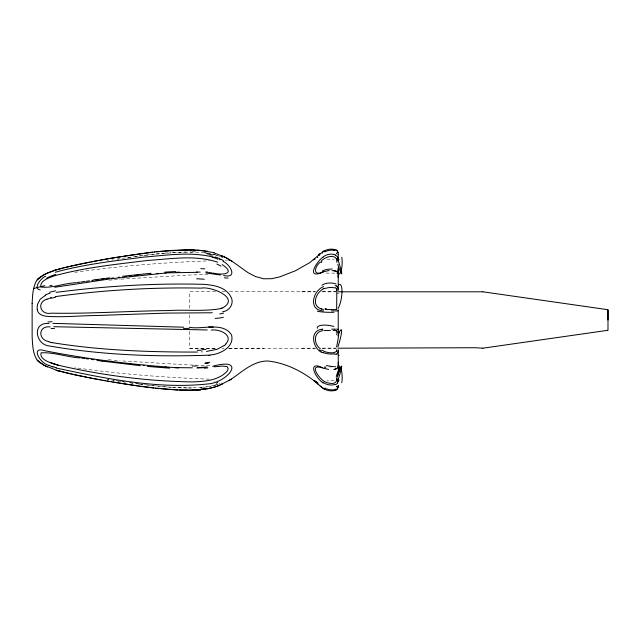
<?xml version="1.0" encoding="UTF-8"?>
<svg xmlns="http://www.w3.org/2000/svg" width="640" height="640" viewBox="0 0 640 640"><rect width="100%" height="100%" fill="white"/><g stroke="black" fill="none" stroke-linecap="round" stroke-linejoin="round"><path stroke-width="0.48" stroke-dasharray="3.2 2.4" d="M336.76 386.152L336.608 387.248M221.688 382.928L221.08 383.176M220.136 383.544L218.688 384.072M216.536 384.776L217.704 384.4M217.448 384.488L216.6 384.752M216.176 384.88L210.576 386.256M215.936 384.952L214.096 385.456M212.872 385.76L207.6 386.784M209.584 386.448L203.832 387.272M107.16 260.776L108.528 260.544M111.944 259.992L113.304 259.768M117.088 259.176L118.904 258.896M117.768 259.072L120 258.728M122.24 258.384L126.704 257.72M207.256 386.832L200.288 387.6M127.448 257.616L132.424 256.912M128 257.536L131.64 257.016M133.496 256.76L137.216 256.256M134.904 256.568L138.632 256.064M74.784 272.344C119.36 265.888 164.336 262.536 209.328 260.832M139.08 256.008L163.84 253.232M139.872 255.904L141.12 255.744M142.168 255.608L143.216 255.472M144.272 255.344L145.32 255.208M146.376 255.08L154.752 254.12M156.496 253.944L183.888 252.056L204.288 252.776M109.264 280.184L113.2 279.832M114.184 279.744L120.08 279.216M201.848 387.472L188.32 388M164.872 253.144L171.032 252.672M121.064 279.144L188.24 275.088L209.872 274.392M172.04 252.6L188.728 252M225.296 260.2L227.288 260.12M191.992 387.976L173.272 387.48M334.168 366.864L335.968 366.856L324.2 366.92M334.152 380.784L326.904 380.832M189.696 331.28L189.696 348.312L215.168 348.28M222.024 348.272L223.984 348.272M301.792 348.208L315.576 348.168M322.472 348.152L336.256 348.12M301.792 291.8L315.576 291.8M322.472 291.8L336.256 291.808M228.872 348.264L264.008 348.232M189.696 348.312L215.584 348.288M228.52 348.28L315.136 348.216M322.104 348.216L336.04 348.2M215.584 291.712L189.696 291.696L189.696 308.72M222.024 291.728L225.936 291.736M229.52 291.72L315.136 291.784M322.104 291.792L336.04 291.8M326.008 273.096L335.968 273.144M326.904 259.176L334.152 259.216M189.912 252L192.144 252.032M187.312 388L165.152 386.88L139.504 384.048M209.872 365.616L188.24 364.912L121.064 360.856M209.328 379.176C164.336 377.472 119.36 374.112 74.784 367.656M172.456 387.424L151.552 385.528M108.288 359.728L113.2 360.168M114.184 360.256L120.08 360.784M150.352 385.392L144.376 384.672M204.24 252.776L207.536 253.208M204.656 252.824L208.328 253.336M143.208 384.528L140.872 384.232M139.704 384.08L134.16 383.336M138.536 383.928L127.728 382.424M132.824 383.152L128.616 382.552M125.536 382.104L122.456 381.648M124.808 382L121.896 381.56M120.92 381.416L117.848 380.944M118.984 381.12L116.072 380.672M207.808 253.256L214.816 254.736M113.168 380.208L114.624 380.44M111.592 379.952L113.68 380.288M107.632 379.304L108.992 379.528M107.432 379.272L108.816 379.504M208.648 253.392L209.432 253.528M212.552 254.168L215.936 255.048M215.24 254.848L215.768 255M218.304 255.8L216.344 255.168L218.408 255.84M218.752 255.952L219.888 256.368M221.032 256.808L221.776 257.104M336.624 252.8L336.712 253.408M336.64 252.928L336.776 254M189.696 314.848L189.696 325.152M338.184 258.432A11.696 5.392 64.9 0 1 337.984 258.384M336.592 253.752A11.176 2.992 74.5 0 1 336.616 254.064M336.248 386.44A11.16 2.76 -75.5 0 1 336.216 386.776M336.6 386.496A9.52 4.576 -63.8 0 1 336.568 386.768M200.464 389.648A133.832 128.576 1.9 0 1 192.032 390.024M214.64 381.84A19.224 0.736 -23.2 0 1 214.256 382M203.8 387.016A92.176 82.16 -0.5 0 1 201.816 387.216M209.296 255.432A49.336 34.864 5.1 0 1 211.912 255.952M192.16 251.288A144.616 138.808 -1.9 0 1 197.504 251.48M197.584 250.168A104.464 97.496 -0.8 0 1 204.08 250.696M223.896 255.896A22.352 8.048 12.8 0 1 224.344 256.112"/><path stroke-width="0.96" d="M338.288 277.544L338.288 274.576L338.232 290.248M607.992 330.288L607.992 309.712L608 320M338.288 260.56L338.288 258.32M338.232 277.248L338.272 269.448M32.136 303.472L32.136 336.6C32.536 344.456 32.768 353.592 37.152 360.112M336.808 378.616L336.688 380.192M338.144 380.328L338.208 379.352M338.2 379.528L337.496 383A3.224 3.096 24.6 0 1 336.432 384.2L335.232 384.688M338.208 350.824L337.384 353.464M336.792 349.656L336.64 350.84A6.888 4.488 48.8 0 1 336.512 351.016M338.136 386.12L338.184 385.648L337.968 387.224M338.096 380.76L337.576 382.848M338.064 386.72L337.84 387.728A5.16 4.288 -38.7 0 1 337.584 388.176M336.632 380.592C335.544 385.304 327.008 383.336 323.56 380.984C319.64 378.48 308.624 364.472 321.048 367.424M338.176 366.416L337.224 368.248A3.144 1.84 -2.4 0 1 336.496 368.704L333.712 369.472M338.208 310.44L337.616 310.952L331.44 310.832M37.448 304.448L40.216 299.168L45.296 295.52M337.896 387.552L337.392 388.776A3.184 3.024 -5.9 0 1 336.44 389.784L334.944 390.408M336.576 351.104C334.496 354.056 325.752 352.936 321.968 350.136M337.68 388.2L337.464 388.656M320.336 262.104C313.992 267 312.848 276.96 323.48 271.752M37.08 279.968C42.872 273.656 51.984 271.2 60.04 268.808M225.808 343.984C234.144 335 218.824 328.632 211.296 330.12M321.232 261.12C324.28 257.32 333.776 253.824 336.576 259.096M37.584 279.416L38.512 278.512M320.28 253.848L309.672 262.656L295.632 270.672L279.728 276.88L271.768 278.68L263.584 278.784L255.36 276.48L248.024 272.664L232.096 261.312A6 6 0 0 0 228.792 260.088M38.6 278.432L45.664 273.864M320.272 253.856L324.104 250.96L323.536 251.296M336.16 368.784L335.52 369.12M224.16 345.536L217.112 349.288L206.464 351.424M317.792 257.168L317.232 257.608M322.44 252.04L322.984 251.656M323.304 257.072C317.944 259.76 305.4 278.728 321.176 272.856M336.544 389.68L335.16 390.344M230.12 379.864L230.824 379.44M229.44 380.264L231.4 379.104M231.024 379.32C242.248 371.744 253.168 361.008 267.56 360.992C284.264 362.664 300.24 370.24 313.488 380.352C315.096 381.48 316.592 382.752 318.032 384.08M229.152 380.432L229.592 380.176M229.312 380.344L218.016 385.952M45.68 276.248C41.424 277.528 32.296 288.736 40.264 289.968M323.232 289.032C315.952 292.648 311.032 305.432 321.064 308.856M222.552 384.024L215.584 386.784L208.24 388.608M46.048 273.688L54.656 270.4M46.92 299.096C36.208 302.648 40.512 315.368 51.304 313.176C90.528 313.864 129.752 310.96 168.976 310.552C186.288 309.44 203.936 311.752 221.056 308.544M324.152 288.568L330.024 287.368L335.808 287.872M323.608 286.616C312.816 290.56 307.752 310.504 323.56 310.888M321.712 272.632L323.344 271.976M222.256 308.152C241.376 297.824 210.408 286.056 201.216 288.136C152.48 287.152 103.496 290.024 55.216 296.648M336.456 354.024L335.04 354.376M217.608 386.104L215.232 386.896M323.648 271.696L329.192 270.512M55.192 272.272C83.944 264.296 113.792 260.992 143.312 257.152C167.016 255.288 191.688 251.224 215.048 257.576M56.56 269.808L63.136 267.984M50.664 297.76L51.232 297.592M214.4 387.152L210.864 388.064M335.84 368.936L335.056 369.128M60.424 268.704L68.6 266.64M64.12 267.736L80.424 264.032M222.608 311.744C229.576 311.104 234.536 303.232 230.952 296.976C225.88 286.952 213.416 284.96 203.304 284.328C154.192 283.064 104.856 286.064 56.152 292.36M69.864 266.344L71.136 266.056M71.768 265.912L89.84 262.128M210.352 388.184L204.288 389.232M81.392 263.824L103.12 259.648M322.568 330.736C313.232 332.088 313.584 344.096 320.304 348.68M91.072 261.888L96.816 260.8M54.776 287.272L111.376 278.696L166.176 272.976M98.072 260.568L99.336 260.336M100.608 260.104L109 258.608M104.376 259.424L107.456 258.88M207.88 388.672L200.616 389.648M108.808 258.64L122.168 256.424M110.536 258.344L142.904 253.384M123.992 256.136L154.48 251.96M212.696 366.264C245.328 357.216 230.544 379.568 210.944 383.592C159.4 389.8 106.536 378.824 56.184 368.032M75.824 282.72C64.216 283.152 52.32 288.448 40.864 287.008C39.696 280.504 49.256 277.824 53.976 275.952C84.536 267.456 116.336 264.336 147.72 260.432C170.816 259.024 195.208 254.6 217.672 262.216M482.864 348.192L607.624 330.336M76.824 282.576L79.832 282.152M209.864 355.008C219.984 354.432 234.688 346.984 231.56 334.976C223.168 321.32 201.824 329.976 189.232 327.232M80.832 282.016L84.976 281.448M86.112 281.296L89.528 280.84M109.832 277.856L92.736 280.096M143.952 253.248L145.008 253.104M91.8 280.544L92.944 280.392M146.064 252.968L152.736 252.16M95.816 280.024L98.688 279.664M101.56 279.304L103.712 279.032M106.592 278.688L108.032 278.512M208.656 355.168C155.528 357.08 101.56 355.024 49.136 345.952C35.192 344.464 31.792 321.752 49.008 323.504M111.768 278.064L113.352 277.88M122.52 276.296L150.816 273.272M118.096 277.328L119.68 277.152M154.4 251.968L163.632 251.024M124.512 276.616L126.176 276.432M214.096 366.824L222.808 366.056L226.808 366.592A8.688 4.6 -30.3 0 1 227.424 366.912C230.128 370.104 224.712 373.488 222.528 375.192C213.792 380.848 203.016 381.496 192.912 381.904C146.832 381.312 100.656 375.208 55.816 364.632M156.232 251.768L185.984 249.808M129.496 276.072L131.16 275.896M207.232 366.952L197.32 367.672M134.488 275.552L138.016 275.192M204.376 368.208L207.912 367.88M200.848 389.624L196.416 389.96M323.888 330.552L330.352 330.456M149.216 274.136L151.08 273.968M50.192 326.912C38.312 325.432 37.76 339.416 48.368 341.488M164.664 250.928L170.872 250.44M156.32 273.528L158.072 273.392M322.776 329.152C308.928 330 312.408 348.32 322.2 352.696M201.536 351.84L202.184 351.8M171.888 250.368L193.952 249.92M165.072 272.88L197.28 272.328M204.072 367.688L197.088 367.984M164.888 272.128L175.44 271.52M196.592 389.952L177.752 389.968L155.224 388.128M195.624 390.008L192.104 390.144M175.536 272.296L179.632 272.136M197.408 352.064C148.856 352.12 99.864 350.456 51.904 342.584M53.76 326.704L207.216 329.968M336.528 329.072L338.184 329.44M335.872 309.568L335.456 309.568M212.32 312.768L166.952 313.088L96.992 315.496C80.4 315.648 63.752 317.448 47.16 316.336C42.992 316.08 37.696 314.352 37.192 309.464M52.84 323.344L183.624 327.2M334.304 329.136L331.704 329.168M192.336 367.816L177.272 367.624M333.072 330.448L336 330.44M482.84 291.8L338.032 291.8M338.032 348.2L475.424 347.728L482.848 348.2M187.256 390.2L179.504 390.04M334.6 309.568L325.096 309.52M191.12 249.832L202.296 250.528M196.256 272L200.176 272.12M178.752 367.84C133.84 364.888 88.992 359.44 44.816 350.728C29.576 345.888 40.784 363.952 48.312 365.112A39.624 37.216 34.1 0 0 49.12 365.424M332.048 270.552L336.432 271.28M177.368 367.784L174.488 367.656M177.928 389.976L173.128 389.712M164.944 367.112L166.528 367.216M172.304 389.664L169.832 389.488M197.704 250.12L212.84 252.416L224.936 257.184M169.552 368.176L147.408 366.408M169.016 389.432L156.848 388.304M155.864 366.44L157.04 366.528M208.872 272.664L209.4 272.712M209.736 272.744L212.2 272.976M143.192 365.312L144.088 365.4M205.944 272.92L220.416 274.992M205.768 271.912L207.92 272.128M129.48 363.928L131.184 364.104M213.144 273.08C222.528 275.448 236.352 273.92 222.16 264.568M140.248 365.688L97.896 360.592M155.392 388.144L139.176 386.112M153.672 387.952L151.264 387.672M333.72 270.528L336.128 271.16M202.784 250.584L203.768 250.704M328.632 369.432L323.256 368.176M106.2 361.272L107.824 361.464M323.504 309.408L321.488 308.992M150.064 387.528L140.544 386.304M101.344 360.672L102.96 360.872M223.712 275.504C238.424 278.824 230.04 264.112 223 261.352M96.72 360.096L98.104 360.272M93.952 359.736L91.184 359.376M88.424 359.016L86.376 358.744M85.032 358.56L81.688 358.104M80.248 357.904C67.192 357.208 54.12 352.152 41.12 352.8C39.232 359.256 49.344 362.296 54.12 364.096M137.832 385.928L139.376 386.136M204.712 250.832L207.608 251.28M136.496 385.736L138.208 385.976M482.872 291.808L607.6 309.656M137.032 385.816L118.608 383.008M135.152 385.544L112.776 382.04M117.464 382.816L111.2 381.768M111.32 381.792L107.032 381.048M109.28 381.44L102.856 380.312M105.192 380.728L100.776 379.928M101.104 379.992L92.728 378.432M99.624 379.72L88.016 377.512M333.76 250.408L334.44 250.56M335.192 285.648L336.408 285.96M91.568 378.208L74.208 374.64M86.832 377.28L84.456 376.8M83.264 376.56L75.528 374.928M75.088 374.832L72.888 374.344M73.768 374.544L63.24 372.04M72.008 374.144L72.448 374.248M71.072 373.936L65.424 372.592M64.488 372.36L56.472 370.168M62.616 371.88L58.536 370.768M213.544 252.608L214.136 252.776M56.2 370.08L44.24 365.416L37.16 360.12M321.552 367.584L322.848 368.032M335.352 255.36L336.376 255.824A3.2 3.032 -4.3 0 1 337.408 256.864L338.096 259.24M52.872 366.952L51.472 366.44A52.856 50.76 37 0 1 50.44 365.976L49.104 365.472M322.256 367.6C306.368 360.264 316.176 378.608 322.376 382.24M47.52 366.976L46.888 366.704M46.68 366.608L44.84 365.728M221.744 255.6L222.208 255.816M219.216 259.248L220.184 259.728M335.952 249.976L336.552 250.328M336.104 250.056L334.968 249.6A13.864 13.352 2.7 0 0 324.152 251.032M44.584 365.6L39.52 362.368M224.352 256.872L226.352 257.952M324.376 389.184L319.376 385.32M226.32 257.928L228.944 259.44M324.136 389.056L320.256 386.128M226.824 258.216L229.168 259.568M232.048 261.28L230.976 260.648M229.112 259.544L230.896 260.6M315.296 380.992L316.496 381.84M316.432 381.784L317.104 382.296M314.04 380.752L316.456 382.672M317.192 382.36L317.824 382.856M39.384 362.256L37.912 360.92M316.624 382.824L317.872 383.936M317.984 384.032L319.424 385.36M37.76 360.768L37.424 360.416M337.456 271.968L338.208 273.768M336.456 271.568L336.336 271.4A3.192 1.744 6.3 0 1 337.352 271.992M336.72 330.768L336.736 330.808A8.904 2.072 -44.6 0 0 336.56 330.776M336.488 288.64L336.776 290.176M337.784 257.688L338.208 260.656M336.648 259.504L336.84 262.344M338.176 254.248L337.976 252.8A7.192 5.432 47.8 0 0 337.952 252.48M338.144 259.672L338.192 260.304M338.176 254.248L338.288 257.976M338.216 289.296L337.44 286.592A3.192 1.848 -1.8 0 0 336.328 286.032M336.808 290.6L336.648 309.368A5.36 1.208 28.2 0 1 336.56 309.528M338.272 362.136L338.288 369.168M338.232 309.904L338.232 330.064M338.232 349.816L338.272 368.208M32.136 303.576L32.136 303.408C32.608 295.488 32.632 286.92 37.048 280.008A5.176 5.176 0 0 1 39.92 277.928M313.24 259.824A2.864 2.864 0 0 1 315.128 259.12M324.736 251.936A13.704 12.128 -10 0 1 334.952 250.416M336.424 250.208A3.184 3.032 5.6 0 1 337.4 251.2L337.624 251.664L337.384 251.208A3.144 2.928 14.5 0 0 336.528 250.368M337.712 251.64A4.968 4.352 30.5 0 1 337.904 252.184M339.136 259.808A13.192 4.152 73.6 0 1 338.12 258.96M337.648 259.472A1.432 1.432 0 0 1 338.288 260.672M337.84 252.48A7.232 5.392 48.8 0 1 337.92 252.8M337.504 251.696A5.088 4.232 38.7 0 1 337.728 252.304M334.968 389.568A13.696 12.104 10.2 0 1 324.776 388.056M338.352 386.008A10.072 5.304 -63.6 0 1 338.28 386.616M338.12 381.056A13.208 4.128 -73.7 0 1 339.12 380.2M337.912 387.224A7.136 5.312 -48.9 0 1 337.832 387.536M337.424 388.64A3.176 2.936 -17 0 1 336.504 389.64M334.952 390.44A13.92 13.416 -2.5 0 1 324.424 389.104M325.52 367.624A13.176 2.296 15.4 0 1 324.672 367.328M333.752 366.632A13.48 4.672 8.8 0 1 326.52 365.456M338.416 365.736A12.344 1.16 -66.7 0 1 338.416 365.856M337.744 375.752A13.344 0.808 -72.2 0 1 341.744 366.184A13.344 0.808 -72.2 0 1 338.36 379.04M338.064 378.984A12.536 4.36 -87.8 0 1 338.032 379.496M338.04 380.304A10.416 6.368 -89.7 0 1 337.992 380.736M335.16 384.464A13.376 12.544 2.2 0 1 323.48 382.688M323.232 383.04A12.968 12.808 -81.1 0 1 322.28 382.36M338.264 365.456A13.36 4.512 -87.8 0 1 341.808 382.752M323.136 256.856A13.456 13.312 58.6 0 1 335.528 254.832M341.808 257.248A13.36 4.512 87.8 0 1 338.248 274.544M322.288 271.032A14.416 9.76 0.1 0 1 332.232 269.088M338.36 260.96A13.344 0.808 72.2 0 1 341.744 273.816A13.344 0.808 72.2 0 1 337.752 264.256M338.032 260.504A12.536 4.36 87.8 0 1 338.064 261.016M337.992 259.272A10.416 6.368 89.7 0 1 338.04 259.696M337.92 293.12A13.328 1.728 73.7 0 1 338.072 293.576M321.928 285.2A13.624 10.056 8.9 0 1 336.056 283.984M338.512 284.912A13.36 3.768 -80.4 0 1 341.984 291.856A13.36 3.768 -80.4 0 1 338.128 308.432M333.928 312.304A14.464 1.736 0.1 0 1 317.36 311.136M317.304 328.264A13.704 4.616 12 0 1 333.864 326.448M335.544 329.16A8.8 0.464 -0.6 0 1 334.568 329.184M338.256 329.28A12.2 1.976 -66 0 1 338.304 329.368M337.872 335.816A13.328 1.728 -73.7 0 1 341.592 330.96A13.328 1.728 -73.7 0 1 337.88 346.984M337.48 353.504A3.168 1.984 7.2 0 1 336.56 354.12M334.76 353.808A13.472 7.448 0.9 0 1 323.712 352.736M323.432 352.808A13.336 10.64 -16.7 0 1 322.472 352.368M339.152 355.52A13.36 3.768 80.4 0 1 338.6 355.168M58.328 365.144A57.44 32.992 14.2 0 1 50.544 362.52M192.104 390.304A168.448 167.152 2.3 0 1 187.256 390.368M200.648 390A111.904 108.344 0 0 1 196.616 390.312M217.712 382.568A20.864 0.864 -28.3 0 1 216.52 383.216M204.2 388.632A90.216 84.16 -1.8 0 1 200.784 389.024M58.424 371.072A106.688 80.312 10.7 0 1 56.08 370.376M47.944 321.968A52.016 27.968 12.4 0 1 51.96 321.736M189.28 328.432A188.952 39.712 0.3 0 1 183.496 328.392M209.928 355.208A58.136 43.352 3.3 0 1 208.712 355.368M46.648 278.168A48.928 44.544 -32.6 0 1 55.728 274.432M215.248 256.952A36.8 36.184 36 0 1 219.504 258.632M220.536 259.032A28.176 25.056 28.3 0 1 223.44 260.712M228.104 278.056A27.416 6.944 17.6 0 1 224.32 277.784M196.608 278.776A95.68 49.056 1.1 0 1 204.28 279.256M34.096 288.416A51.432 7.712 -8.5 0 1 44.888 285.72M51.984 285.312A19.888 0.784 -12.6 0 1 49.864 285.768M220.912 256.368A25.344 7.4 19.4 0 1 222.864 257.296M212.208 257.16A35.072 16.96 14.3 0 1 217.88 259.112M207.056 253.8A54.368 43.248 6.4 0 1 212.704 255.024M193.944 250.24A127.664 124.272 -0.4 0 1 197.72 250.44M185.984 249.976A174.744 173.208 -2.1 0 1 191.12 250.008M54.576 270.152A88.16 64.304 -11.1 0 1 56.464 269.568M56.256 367.768A78.232 76.352 42.3 0 1 52.96 366.688M209.792 362.28A56.264 17.472 -3.7 0 1 205.376 362.784M197.144 365.912A133.96 88.2 0.1 0 1 192.256 366.048M45.08 295.112A35 33.048 45.2 0 1 49.96 293.232M49.56 292.296A67.936 61.712 23.7 0 1 55.696 290.8M223.584 313.088A29.664 20.936 21 0 1 219.776 313.928M223.328 317.344A39.76 23.208 12.2 0 1 215.144 318.432M37.288 309.4A8.96 5.648 -74.7 0 1 37.56 304.472M321.416 329.768A12.768 7.112 23.8 0 1 322.72 329.344M336.224 330.808A6.92 1.584 -30.6 0 1 336.408 330.816M336.176 332.136A11.104 2.264 -59.6 0 1 336.608 331.768M336.624 334.688A12.016 1.296 -79.3 0 1 338.712 332.504A12.016 1.296 -79.3 0 1 336.544 346.96M321.488 351.128A17.568 15.4 -81.2 0 1 319.568 349.768M323.048 288.808A11.496 10.016 28.6 0 1 323.968 288.288M336.048 288.168A2.8 1.888 -7.8 0 1 336.44 288.648M336.92 289.968A11.176 3.976 -77.8 0 1 336.952 290.392M335.928 309.392A2.16 0.44 20 0 1 336.144 309.544M326.344 308.552A10.688 2.52 -5 0 1 325.064 308.536M321.52 308.928A17.544 12.312 -49.8 0 1 321.096 308.792M321.104 262.64A17.928 8.896 -46.5 0 1 321.92 261.752M336.736 259.048A6.92 5.936 -86 0 1 336.808 259.464M338.248 267.616A12.064 1.776 87.7 0 1 336.92 273.136M322.416 253.072A14.432 7.976 -23.6 0 1 322.672 252.872M318.576 254.608A17.128 5.976 -30.1 0 1 319.552 253.688M319.088 255.464A17.864 2.768 -35.8 0 1 319.448 255.136M321.064 367.44A17.368 5.016 34.2 0 1 321.568 367.6M336.64 368.304A4.408 1.736 -18.7 0 1 336.592 368.432M336.24 376.528A12.008 0.528 -72.7 0 1 339.664 367.424A12.008 0.528 -72.7 0 1 336.672 378.656M336.456 380.144A8.008 5.872 -89.4 0 1 336.408 380.536M335.976 388.896A2.6 2.44 -3.1 0 1 335.768 389.072M50.032 342.144A35.056 33.736 -50.8 0 1 48.344 341.56M51.864 342.696A46.92 44.688 -37.3 0 1 50.28 342.248M201.296 350.208A113.176 71.416 -0.4 0 1 197.256 350.408M206.032 349.36A82.384 58.144 0.3 0 1 201.896 349.704M225.92 344.096A14.032 12.76 -60 0 1 224.248 345.664M208.648 326.936A57.04 22.064 -2.8 0 1 213.336 327.16M51.072 328.568A52.656 30 11.3 0 1 54.488 328.424M200.784 268.664A92.144 45.744 0 0 1 204.832 268.88M216.872 264.08A25.248 18.792 23.5 0 1 220.944 266.176M55.848 364.52A78.304 74.704 30.1 0 1 54.152 363.992M208.36 363.304A56.48 11.744 -2.9 0 1 204.84 363.584M222.104 307.912A22.008 17.424 23.4 0 1 220.912 308.28M51.448 298.208A62.136 57.512 23.7 0 1 55.4 297.312M46.992 299.248A32.576 31.096 39.4 0 1 50.736 298"/></g></svg>
